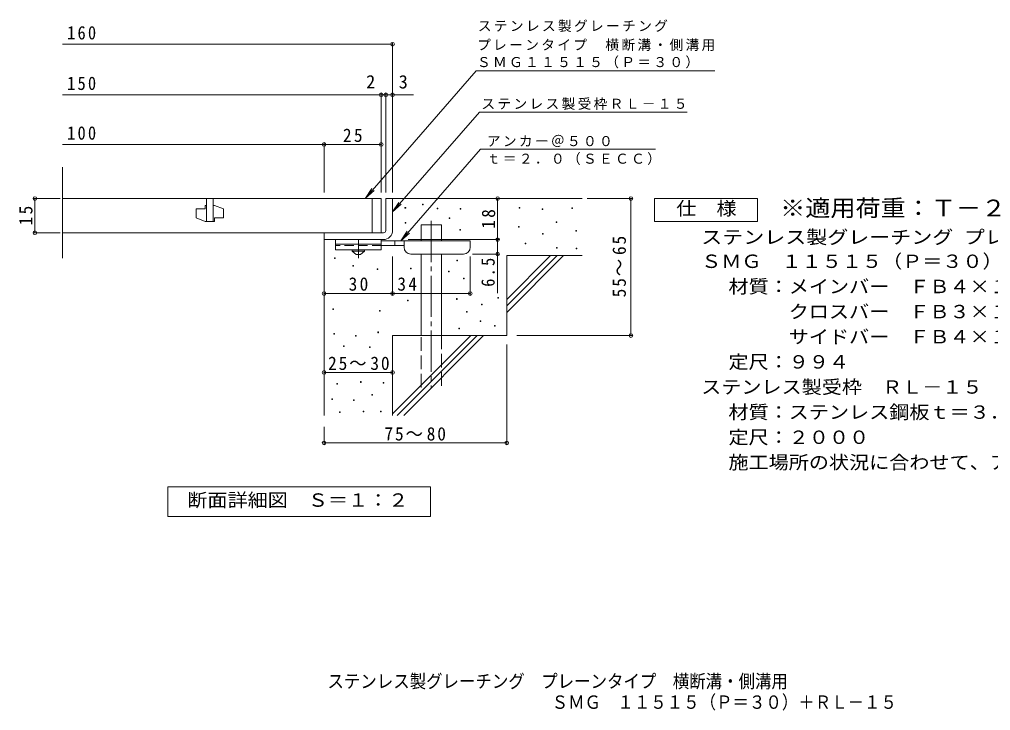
# Model space of a CAD drawing. Units: millimetres, scale not verified. Extents: x -305 to 334, y -275 to 240.
# Drawn here: x -305.1 to 120.2, y -274.8 to 27.8 of the extents above; entities that cross this region are included whole.
import ezdxf
from ezdxf.enums import TextEntityAlignment as Align

# ---------------------------------------------------------------- set-up
doc = ezdxf.new("R2010")
doc.units = ezdxf.units.MM
doc.header["$LTSCALE"] = 2
doc.header["$PDMODE"] = 32
doc.header["$PDSIZE"] = 1.6
for name, pattern in [('CHAIN1', [8, 5, -1, 1, -1]), ('CHAIN2', [12, 9, -1, 1, -1]), ('DASHED2', [3, 2, -1]), ('DASHED3', [4, 3, -1])]:
    doc.linetypes.add(name, pattern=pattern)
for name, color, linetype, lineweight in [('D-0', 7, 'Continuous', 9), ('D-1', 2, 'Continuous', 9), ('D-2', 3, 'Continuous', 9), ('D-4', 7, 'Continuous', 9), ('D-5', 7, 'Continuous', 9), ('D-6', 6, 'Continuous', 9), ('D-9', 4, 'Continuous', 9)]:
    doc.layers.add(name, color=color, linetype=linetype, lineweight=lineweight)
doc.layers.add('F-5_F-5ﾚｲﾔ', color=2, linetype='Continuous')
doc.styles.add('ＭＳ ゴシック', font='')
doc.styles.get('ＭＳ ゴシック').set_extended_font_data('MS Gothic')

msp = doc.modelspace()

# ---------------------------------------------------------------- linework, layer by layer
at = {"layer": 'D-0'}
for points in [[(-136.262, -54.811), (-136.262, -54.511), (-135.962, -54.511), (-135.962, -54.811)], [(-128.584, -53.363), (-128.584, -53.063), (-128.284, -53.063), (-128.284, -53.363)], [(-122.157, -55.082), (-122.157, -54.782), (-121.857, -54.782), (-121.857, -55.082)], [(-112.17, -55.217), (-112.17, -54.917), (-111.869, -54.917), (-111.869, -55.217)], [(-86.318, -54.811), (-86.318, -54.511), (-86.018, -54.511), (-86.018, -54.811)], [(-76.167, -55.353), (-76.167, -55.053), (-75.866, -55.053), (-75.866, -55.353)], [(-63.173, -54.947), (-63.173, -54.647), (-62.873, -54.647), (-62.873, -54.947)], [(-116.907, -59.413), (-116.907, -59.113), (-116.607, -59.113), (-116.607, -59.413)], [(-136.23, -61.345), (-136.23, -61.045), (-135.93, -61.045), (-135.93, -61.345)], [(-86.588, -63.203), (-86.588, -62.903), (-86.288, -62.903), (-86.288, -63.203)], [(-70.128, -61.097), (-70.128, -60.796), (-69.828, -60.796), (-69.828, -61.097)], [(-112.181, -64.401), (-112.181, -64.101), (-111.881, -64.101), (-111.881, -64.401)], [(-76.031, -66.181), (-76.031, -65.881), (-75.731, -65.881), (-75.731, -66.181)], [(-61.418, -64.932), (-61.418, -64.632), (-61.118, -64.632), (-61.118, -64.932)], [(-83.598, -70.464), (-83.598, -70.164), (-83.298, -70.164), (-83.298, -70.464)], [(-69.87, -72.332), (-69.87, -72.032), (-69.571, -72.032), (-69.571, -72.332)], [(-61.287, -72.629), (-61.287, -72.329), (-60.987, -72.329), (-60.987, -72.629)], [(-167.13, -76.932), (-167.13, -76.631), (-166.83, -76.631), (-166.83, -76.932)], [(-159.059, -80.205), (-159.059, -79.905), (-158.76, -79.905), (-158.76, -80.205)], [(-113.582, -77.93), (-113.582, -77.63), (-113.282, -77.63), (-113.282, -77.93)], [(-148.401, -81.652), (-148.401, -81.352), (-148.101, -81.352), (-148.101, -81.652)], [(-133.881, -81.417), (-133.881, -81.117), (-133.581, -81.117), (-133.581, -81.417)], [(-117.187, -82.644), (-117.187, -82.344), (-116.887, -82.344), (-116.887, -82.644)], [(-110.646, -85.801), (-110.646, -85.501), (-110.346, -85.501), (-110.346, -85.801)], [(-135.13, -95.374), (-135.13, -95.074), (-134.83, -95.074), (-134.83, -95.374)], [(-113.74, -94.747), (-113.74, -94.447), (-113.44, -94.447), (-113.44, -94.747)], [(-102.713, -97.225), (-102.713, -96.925), (-102.413, -96.925), (-102.413, -97.225)], [(-95.665, -94.232), (-95.665, -93.932), (-95.365, -93.932), (-95.365, -94.232)], [(-167.917, -99.165), (-167.917, -98.865), (-167.617, -98.865), (-167.617, -99.165)], [(-147.461, -99.994), (-147.461, -99.694), (-147.161, -99.694), (-147.161, -99.994)], [(-109.348, -100.364), (-109.348, -100.064), (-109.048, -100.064), (-109.048, -100.364)], [(-103.39, -104.398), (-103.39, -104.098), (-103.09, -104.098), (-103.09, -104.398)], [(-97.018, -106.549), (-97.018, -106.249), (-96.718, -106.249), (-96.718, -106.549)], [(-167.434, -110.05), (-167.434, -109.75), (-167.134, -109.75), (-167.134, -110.05)], [(-157.929, -110.827), (-157.929, -110.527), (-157.63, -110.527), (-157.63, -110.827)], [(-148.172, -109.341), (-148.172, -109.041), (-147.872, -109.041), (-147.872, -109.341)], [(-112.747, -107.605), (-112.747, -107.305), (-112.447, -107.305), (-112.447, -107.605)], [(-163.147, -115.366), (-163.147, -115.066), (-162.847, -115.066), (-162.847, -115.366)], [(-151.744, -115.88), (-151.744, -115.58), (-151.444, -115.58), (-151.444, -115.88)], [(-166.14, -131.845), (-166.14, -131.545), (-165.84, -131.545), (-165.84, -131.845)], [(-155.785, -131.084), (-155.785, -130.784), (-155.486, -130.784), (-155.486, -131.084)], [(-145.812, -131.464), (-145.812, -131.164), (-145.512, -131.164), (-145.512, -131.464)], [(-168.271, -138.545), (-168.271, -138.245), (-167.971, -138.245), (-167.971, -138.545)], [(-158.831, -139.002), (-158.831, -138.702), (-158.531, -138.702), (-158.531, -139.002)], [(-150.761, -136.641), (-150.761, -136.341), (-150.461, -136.341), (-150.461, -136.641)], [(-164.998, -144.255), (-164.998, -143.955), (-164.698, -143.955), (-164.698, -144.255)], [(-154.643, -143.95), (-154.643, -143.65), (-154.343, -143.65), (-154.343, -143.95)], [(-147.03, -143.95), (-147.03, -143.65), (-146.73, -143.65), (-146.73, -143.95)]]:
    msp.add_lwpolyline(points, close=True, dxfattribs=at)
at = {"layer": 'D-1'}
for p, q in [((-144.687, -50.622), (-141.687, -50.622)), ((-144.687, -64.622), (-144.687, -50.622)), ((-141.687, -50.622), (-141.687, -64.621)), ((-171.688, -65.621), (-145.687, -65.622)), ((-171.687, -68.622), (-171.687, -65.622)), ((-145.687, -68.621), (-171.689, -68.622))]:
    msp.add_line(p, q, dxfattribs=at)
for centre, radius, start, end in [((-145.687, -64.621), 4, 270, 0.00024), ((-145.687, -64.622), 1, 270.02448, 0.01074), ((-145.687, -64.622), 1, 270, 0.0002)]:
    msp.add_arc(centre, radius, start, end, dxfattribs=at)
at = {"layer": 'D-2'}
for p, q in [((-286.22, -76.67), (-286.22, -36.882)), ((-146.687, -50.622), (-286.22, -50.622)), ((-223.187, -50.622), (-223.187, -60.622)), ((-220.187, -50.622), (-220.187, -60.622)), ((-150.687, -65.622), (-150.687, -50.622)), ((-146.687, -50.622), (-146.687, -65.622)), ((-227.687, -55.122), (-227.687, -59.122)), ((-223.687, -55.122), (-227.687, -55.122)), ((-223.687, -55.122), (-223.687, -53.622)), ((-223.687, -53.622), (-223.187, -53.622)), ((-220.187, -53.622), (-219.687, -53.622)), ((-215.687, -55.122), (-219.687, -53.622)), ((-215.687, -59.122), (-215.687, -55.122)), ((-227.687, -59.122), (-223.687, -60.622)), ((-219.687, -59.122), (-215.687, -59.122)), ((-219.687, -59.122), (-219.687, -60.622)), ((-219.687, -60.622), (-223.687, -60.622)), ((-286.22, -65.622), (-146.687, -65.622))]:
    msp.add_line(p, q, dxfattribs=at)
at = {"layer": 'D-4'}
for p, q in [((-141.687, -48.03), (-141.687, 17.552)), ((-286.22, 16.952), (-141.687, 16.952)), ((-286.22, -5.187), (-132.55, -5.187)), ((-146.687, -48.03), (-146.687, -4.587)), ((-144.687, -48.03), (-144.687, -4.587)), ((-171.687, -48.03), (-171.687, -26.338)), ((-287.29, -50.622), (-298.901, -50.622)), ((-298.301, -65.622), (-298.301, -50.622)), ((-95.696, -50.622), (-95.696, -68.621)), ((-56.481, -50.622), (-36.75, -50.622)), ((-37.35, -110.622), (-37.35, -50.622)), ((-287.29, -65.622), (-298.901, -65.622)), ((-134.886, -68.621), (-95.095, -68.621)), ((-95.696, -68.621), (-95.696, -91.972)), ((-141.687, -92.842), (-141.687, -75.921)), ((-107.687, -92.842), (-107.687, -75.921)), ((-95.096, -74.921), (-106.687, -74.921)), ((-91.687, -114.45), (-91.687, -158.238)), ((-87.239, -110.622), (-36.75, -110.622)), ((-171.687, -126.745), (-141.687, -126.745)), ((-171.687, -150.621), (-171.687, -158.238)), ((-171.687, -157.638), (-91.687, -157.638))]:
    msp.add_line(p, q, dxfattribs=at)
for points in [[(-286.22, -26.938), (-171.687, -26.938), (-146.687, -26.938)], [(-171.687, -92.242), (-141.687, -92.242), (-107.687, -92.242)]]:
    msp.add_lwpolyline(points, dxfattribs=at)
for p in [(-141.687, 16.952), (-146.687, -5.187), (-144.687, -5.187), (-141.687, -5.187), (-171.687, -26.938), (-146.687, -26.938), (-298.301, -50.622), (-95.696, -50.621), (-37.35, -50.622), (-298.301, -65.622), (-95.696, -68.621), (-95.696, -74.921), (-171.687, -92.242), (-141.687, -92.242), (-107.687, -92.242), (-37.35, -110.622), (-171.687, -126.745), (-141.687, -126.745), (-171.687, -157.638), (-91.687, -157.638)]:
    msp.add_point(p, dxfattribs=at)
at = {"layer": 'D-5'}
for p, q in [((-105.034, 5.328), (-153.534, -50.395)), ((-105.034, 5.328), (-0.529, 5.328)), ((-103.669, -12.774), (-141.687, -56.454)), ((-103.669, -12.774), (-12.749, -12.774)), ((-103.153, -29.012), (-138.063, -69.121)), ((-103.153, -29.012), (-26.59, -29.012)), ((-153.534, -50.395), (-150.772, -46.227)), ((-153.534, -50.395), (-149.787, -47.084)), ((-141.687, -56.454), (-138.925, -52.287)), ((-141.687, -56.454), (-137.94, -53.143)), ((-138.063, -69.121), (-135.301, -64.954)), ((-138.063, -69.121), (-134.316, -65.81))]:
    msp.add_line(p, q, dxfattribs=at)
for points in [[(-26.973, -60.622), (-26.973, -50.622), (18.027, -50.622), (18.027, -60.622)], [(-240.086, -189.81), (-240.086, -176.81), (-125.086, -176.81), (-125.086, -189.81)]]:
    msp.add_lwpolyline(points, close=True, dxfattribs=at)
at = {"layer": 'D-6'}
for p, q in [((-141.687, -50.622), (-58.687, -50.622)), ((-129.228, -62.121), (-120.228, -62.121)), ((-129.228, -69.121), (-129.228, -62.121)), ((-120.228, -69.121), (-120.228, -62.121)), ((-171.687, -68.622), (-171.687, -145.621)), ((-129.228, -110.621), (-129.228, -74.921)), ((-120.228, -110.621), (-120.228, -74.921)), ((-91.687, -94.823), (-72.485, -75.621)), ((-91.687, -97.652), (-69.656, -75.621)), ((-91.687, -100.48), (-66.828, -75.621)), ((-91.687, -75.622), (-58.687, -75.622)), ((-91.687, -75.622), (-91.687, -110.621)), ((-141.687, -110.621), (-141.687, -145.621)), ((-141.687, -110.621), (-91.687, -110.621)), ((-141.687, -144.823), (-107.485, -110.621)), ((-139.657, -145.621), (-104.657, -110.621)), ((-136.829, -145.621), (-101.829, -110.621))]:
    msp.add_line(p, q, dxfattribs=at)
at = {"layer": 'D-6', "linetype": 'CHAIN2'}
msp.add_line((-124.728, -60.429), (-124.728, -133.288), dxfattribs=at)
at = {"layer": 'D-6', "linetype": 'DASHED3'}
for p, q in [((-129.228, -133.288), (-129.228, -110.621)), ((-120.228, -110.621), (-120.228, -133.288))]:
    msp.add_line(p, q, dxfattribs=at)
at = {"layer": 'D-9', "color": 3}
for p, q in [((-166.687, -68.622), (-166.687, -73.122)), ((-146.687, -68.622), (-166.687, -68.622)), ((-146.687, -70.622), (-166.687, -70.622)), ((-146.687, -68.622), (-146.687, -73.122)), ((-146.687, -73.122), (-166.687, -73.122))]:
    msp.add_line(p, q, dxfattribs=at)
at = {"layer": 'D-9', "color": 3, "linetype": 'DASHED2'}
msp.add_line((-146.687, -71.122), (-166.687, -71.122), dxfattribs=at)
at = {"layer": 'D-9', "linetype": 'CHAIN1'}
msp.add_line((-156.687, -76.669), (-156.687, -68.622), dxfattribs=at)
at = {"layer": 'D-9'}
for p, q in [((-107.687, -69.121), (-146.687, -69.121)), ((-136.682, -71.121), (-146.687, -71.121)), ((-140.687, -71.121), (-140.687, -69.121)), ((-136.687, -71.921), (-136.687, -69.121)), ((-107.687, -71.921), (-107.687, -69.121)), ((-133.687, -74.921), (-110.687, -74.921))]:
    msp.add_line(p, q, dxfattribs=at)
at = {"layer": 'D-9', "color": 2}
for p, q in [((-159.437, -73.621), (-159.437, -73.122)), ((-159.437, -73.621), (-157.687, -75.121)), ((-159.437, -73.621), (-153.937, -73.621)), ((-157.687, -75.121), (-155.687, -75.121)), ((-155.687, -75.121), (-153.937, -73.621)), ((-153.937, -73.621), (-153.937, -73.122))]:
    msp.add_line(p, q, dxfattribs=at)
at = {"layer": 'D-9'}
for centre, start, end in [((-133.687, -71.921), 180, 270), ((-110.687, -71.921), 270, 0)]:
    msp.add_arc(centre, 3, start, end, dxfattribs=at)

# ---------------------------------------------------------------- texts
at = {"layer": 'D-4', "color": 2, "style": 'ＭＳ ゴシック'}
for s, p in [('2', (-153.276, -4.187)), ('3', (-139.026, -4.187))]:
    msp.add_text(s, height=5.865, dxfattribs=at).set_placement(p, align=Align.BOTTOM_LEFT)
at = {"layer": 'D-4', "color": 2, "char_height": 5.865, "attachment_point": 7, "style": 'ＭＳ ゴシック'}
for s, insert in [('\\T1.27;\\W0.95;25', (-163.437, -25.938)), ('\\T1.27;\\W0.95;30', (-160.937, -91.042)), ('\\T1.27;\\W0.95;34', (-139.614, -91.042)), ('\\T1.22;\\W0.95;25～30', (-169.937, -125.745)), ('\\T1.22;\\W0.95;75～80', (-145.26, -156.638))]:
    msp.add_mtext(s, dxfattribs=dict(at, insert=insert))
at = {"layer": 'D-4', "color": 2, "char_height": 5.865, "attachment_point": 7, "rotation": 90, "style": 'ＭＳ ゴシック'}
for s, insert in [('\\T1.27;\\W0.95;15', (-299.301, -62.372)), ('\\T1.27;\\W0.95;18', (-96.696, -63.871)), ('\\T1.22;\\W0.95;55～65', (-39.456, -93.872)), ('\\T1.27;\\W0.9;6.5', (-96.896, -89.26))]:
    msp.add_mtext(s, dxfattribs=dict(at, insert=insert))
at = {"layer": 'D-5', "color": 3, "style": 'ＭＳ ゴシック', "width": 1.1}
msp.add_text('※適用荷重：Ｔ－２', height=7.331, dxfattribs=at).set_placement((28.027, -60.622), align=Align.BOTTOM_LEFT)
at = {"layer": 'D-5', "color": 2, "style": 'ＭＳ ゴシック'}
for s, width, p in [('仕\u3000様', 1.1, (-17.473, -59.622)), ('ステンレス製グレーチング プレーンタイプ 横断溝・側溝用', 1.15, (-6.555, -72.206)), ('ＳＭＧ\u3000１１５１５（Ｐ＝３０）', 1.1, (-6.555, -82.768)), ('材質：メインバー\u3000ＦＢ４×１５（ＳＵＳ３０４）', 1.1, (5.387, -93.811)), ('\u3000\u3000\u3000クロスバー\u3000ＦＢ３×１０（ＳＵＳ３０４）', 1.1, (5.387, -104.811)), ('\u3000\u3000\u3000サイドバー\u3000ＦＢ４×１５（ＳＵＳ３０４）', 1.1, (5.387, -115.811)), ('定尺：９９４', 1.1, (5.387, -126.811)), ('ステンレス製受枠\u3000ＲＬ－１５', 1.1, (-6.555, -137.811)), ('材質：ステンレス鋼板ｔ＝３．０（ＳＵＳ３０４）', 1.1, (5.387, -148.811)), ('定尺：２０００', 1.1, (5.387, -159.811)), ('施工場所の状況に合わせて、アンカーをプライヤー等で折り曲げてご使用ください。', 1.1, (5.387, -170.811)), ('断面詳細図\u3000Ｓ＝１：２', 1.1, (-231.586, -187.31))]:
    msp.add_text(s, height=5.865, dxfattribs=dict(at, width=width)).set_placement(p, align=Align.BOTTOM_LEFT)
at = {"layer": 'D-5', "char_height": 4.399, "attachment_point": 7, "style": 'ＭＳ ゴシック'}
for s, insert in [('\\T1.17;ステンレス製グレーチング', (-104.372, 22.262)), ('\\T1.17;プレーンタイプ\u3000横断溝・側溝用', (-104.682, 13.931)), ('\\T1.17;ＳＭＧ１１５１５（Ｐ＝３０）', (-104.726, 6.359)), ('\\T1.17;ステンレス製受枠ＲＬ－１５', (-102.791, -11.822)), ('\\T1.17;アンカー＠５００', (-100.424, -28.08)), ('\\T1.17;ｔ＝２．０（ＳＥＣＣ）', (-100.424, -35.944))]:
    msp.add_mtext(s, dxfattribs=dict(at, insert=insert))
at = {"layer": 'D-5', "color": 2, "char_height": 5.865, "attachment_point": 7, "style": 'ＭＳ ゴシック'}
for s, insert in [('\\T1.27;\\W0.9;160', (-284.22, 18.952)), ('\\T1.27;\\W0.9;150', (-284.22, -3.187)), ('\\T1.27;\\W0.9;100', (-284.22, -24.938))]:
    msp.add_mtext(s, dxfattribs=dict(at, insert=insert))
at = {"layer": 'F-5_F-5ﾚｲﾔ', "style": 'ＭＳ ゴシック', "width": 0.9}
for s, p in [('ステンレス製グレーチング\u3000プレーンタイプ\u3000横断溝・側溝用', (-170.2, -266.622)), ('ＳＭＧ\u3000１１５１５（Ｐ＝３０）＋ＲＬ－１５', (-72.036, -275.77))]:
    msp.add_text(s, height=5.865, dxfattribs=at).set_placement(p, align=Align.BOTTOM_LEFT)

doc.saveas('drawing.dxf')
